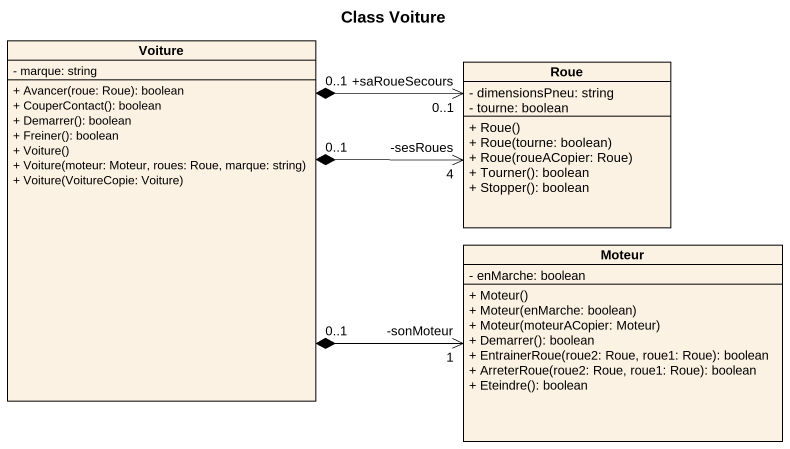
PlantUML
@startuml
title Class Voiture
hide circle
hide empty members
skinparam classAttributeIconSize 0
class Voiture {
  - marque: string
  + Avancer(roue: Roue): boolean
  + CouperContact(): boolean
  + Demarrer(): boolean
  + Freiner(): boolean
  + Voiture()
  + Voiture(moteur: Moteur, roues: Roue, marque: string)
  + Voiture(VoitureCopie: Voiture)
}
class Roue {
  - dimensionsPneu: string
  - tourne: boolean
  + Roue()
  + Roue(tourne: boolean)
  + Roue(roueACopier: Roue)
  + Tourner(): boolean
  + Stopper(): boolean
}
class Moteur {
  - enMarche: boolean
  + Moteur()
  + Moteur(enMarche: boolean)
  + Moteur(moteurACopier: Moteur)
  + Demarrer(): boolean
  + EntrainerRoue(roue2: Roue, roue1: Roue): boolean
  + ArreterRoue(roue2: Roue, roue1: Roue): boolean
  + Eteindre(): boolean
}
Roue "-sesRoues\n4" <-left-* "0..1" Voiture
Roue "+saRoueSecours\n0..1" <-left-* "0..1" Voiture
Moteur "-sonMoteur\n1" <-left-* "0..1" Voiture
@enduml
